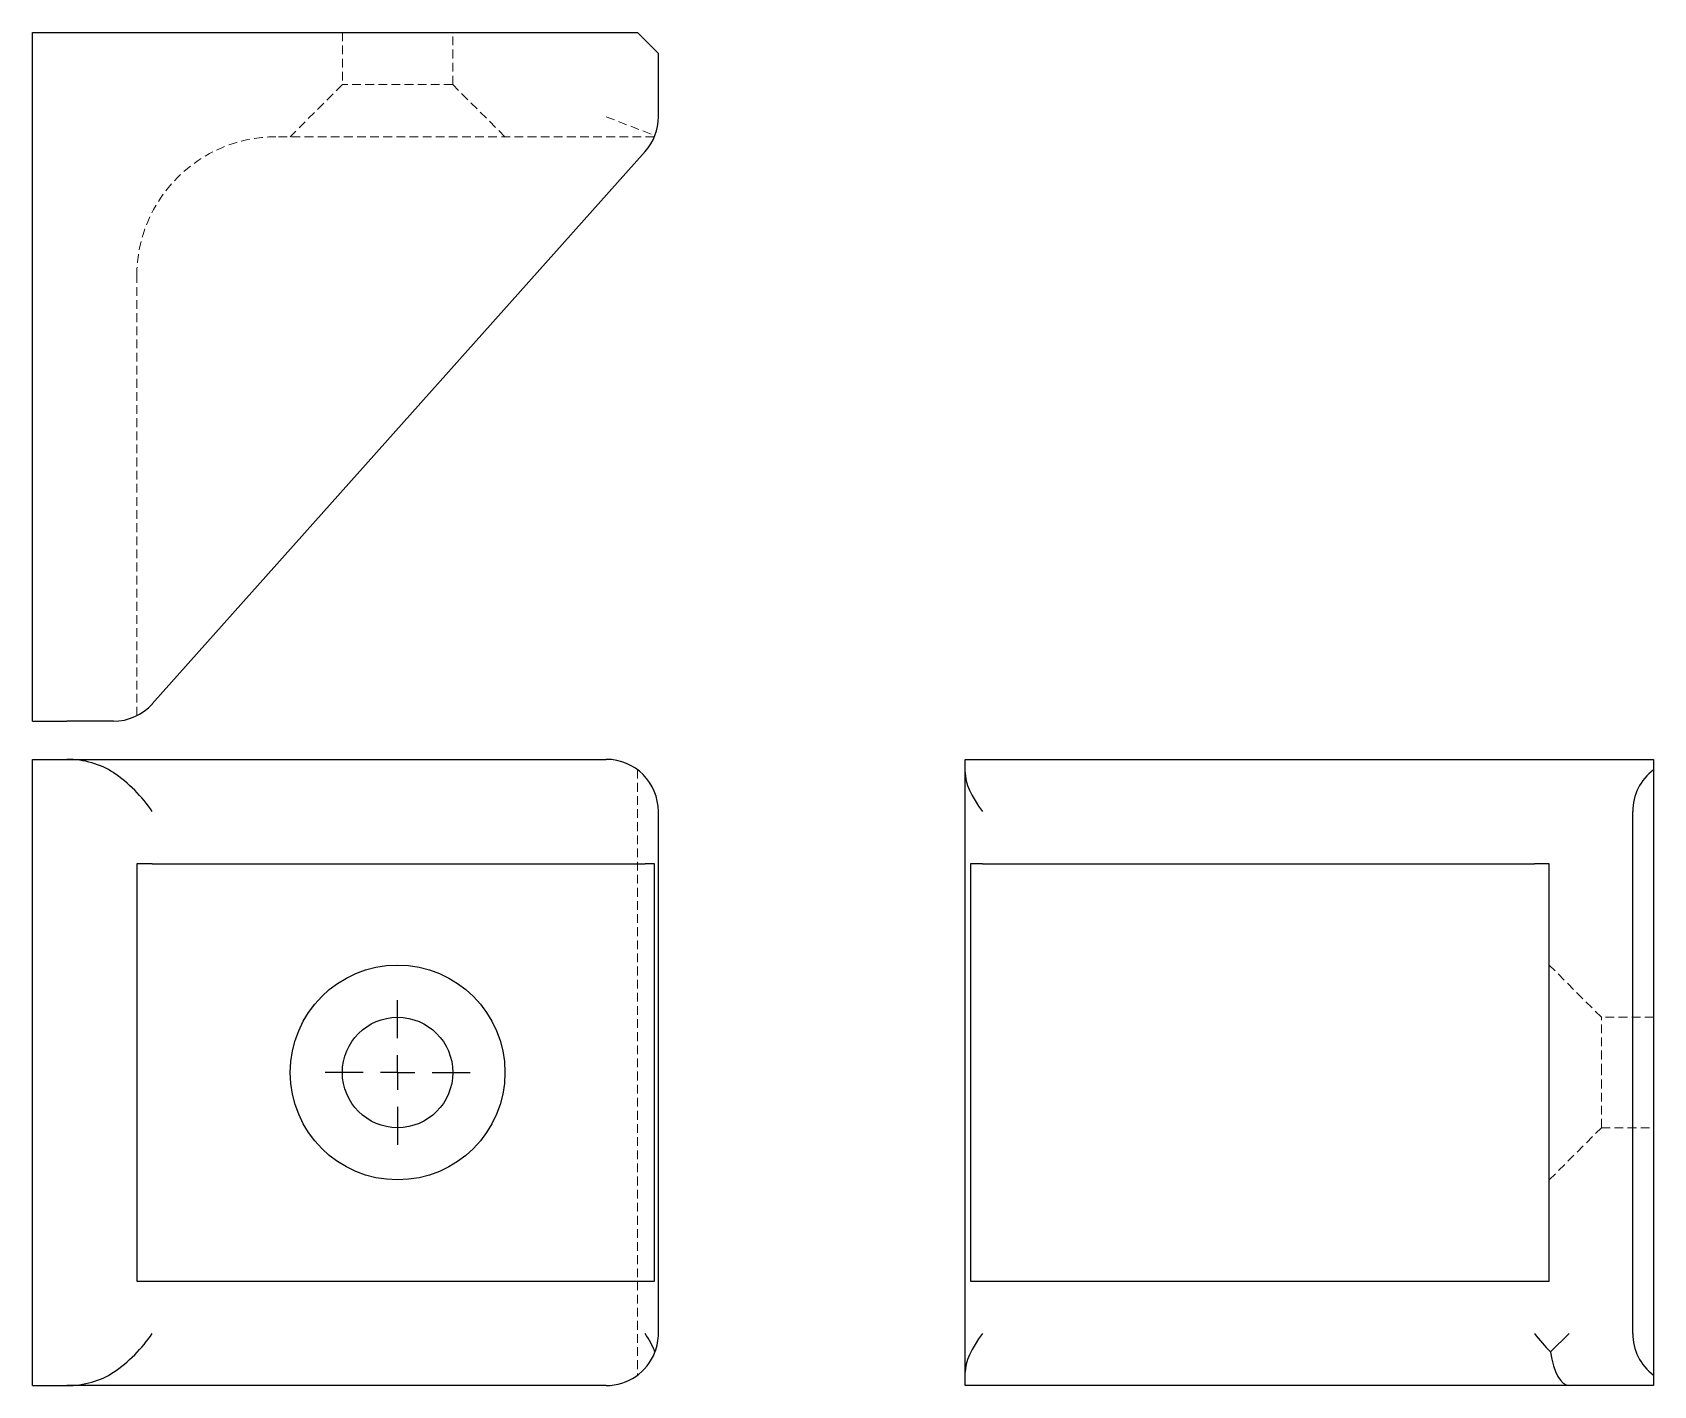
# Model space of a CAD drawing. Header units: millimetres. Extents: x 38 to 273, y 12 to 208.
import ezdxf

# ---------------------------------------------------------------- set-up
doc = ezdxf.new("R2010")
doc.units = ezdxf.units.MM
doc.linetypes.add('HIDDEN', pattern=[1.905, 1.27, -0.635])
doc.layers.add('10', color=7, linetype='Continuous')

# ---------------------------------------------------------------- blocks, each defined once
blk = doc.blocks.new('SW_CENTERMARKSYMBOL_0')
at = {"layer": '10', "color": 0}
for p, q in [((0, 5), (0, 10.52)), ((0, 0), (0, 2.5)), ((-5, 0), (-10.52, 0)), ((0, 0), (-2.5, 0)), ((0, 0), (0, -2.5)), ((0, 0), (2.5, 0)), ((5, 0), (10.52, 0)), ((0, -5), (0, -10.52))]:
    blk.add_line(p, q, dxfattribs=at)

msp = doc.modelspace()

# ---------------------------------------------------------------- linework, layer by layer
at = {"color": 7, "linetype": 'Continuous', "lineweight": 25}
for p, q in [((37.55, 108), (37.55, 208)), ((37.55, 208), (120.88, 208)), ((120.88, 208), (125.42, 208)), ((128.45, 204.97), (125.42, 208)), ((128.45, 204.97), (128.45, 195.74)), ((126.53, 190.69), (54.96, 110.53)), ((37.55, 108), (42.54, 108)), ((49.31, 108), (42.54, 108)), ((37.55, 11.55), (37.55, 102.45)), ((37.55, 102.45), (42.54, 102.45)), ((42.54, 102.45), (120.88, 102.45)), ((173, 100.53), (173, 102.45)), ((173, 102.45), (260.74, 102.45)), ((260.74, 102.45), (273, 102.45)), ((273, 102.45), (273, 100.94)), ((173, 13.47), (173, 100.53)), ((273, 100.94), (273, 13.06)), ((128.45, 94.88), (128.45, 19.12)), ((269.97, 19.12), (269.97, 94.88)), ((52.7, 87.3), (52.7, 26.7)), ((54.96, 87.3), (52.7, 87.3)), ((54.96, 87.3), (126.53, 87.3)), ((127.88, 87.3), (126.53, 87.3)), ((127.88, 26.7), (127.88, 87.3)), ((173.8, 87.3), (173.8, 26.7)), ((175.53, 87.3), (173.8, 87.3)), ((175.53, 87.3), (255.69, 87.3)), ((257.85, 87.3), (255.69, 87.3)), ((257.85, 26.7), (257.85, 87.3)), ((52.7, 26.7), (54.96, 26.7)), ((54.96, 26.7), (126.53, 26.7)), ((126.53, 26.7), (127.88, 26.7)), ((173.8, 26.7), (175.53, 26.7)), ((175.53, 26.7), (255.69, 26.7)), ((255.69, 26.7), (257.85, 26.7)), ((258.04, 16.42), (260.74, 19.12)), ((173, 11.55), (173, 13.47)), ((273, 13.06), (273, 11.55)), ((37.55, 11.55), (42.54, 11.55)), ((120.88, 11.55), (42.54, 11.55)), ((260.74, 11.55), (173, 11.55)), ((273, 11.55), (260.74, 11.55))]:
    msp.add_line(p, q, dxfattribs=at)
at = {"color": 7, "linetype": 'HIDDEN', "lineweight": 18}
for p, q in [((82.56, 208), (82.56, 200.42)), ((98.59, 200.42), (98.59, 208)), ((82.56, 200.42), (74.98, 192.85)), ((98.59, 200.42), (82.56, 200.42)), ((106.17, 192.85), (98.59, 200.42)), ((120.88, 195.74), (127.96, 193.04)), ((127.88, 192.85), (72.9, 192.85)), ((52.7, 108.8), (52.7, 172.65)), ((125.42, 100.94), (125.42, 13.06)), ((265.42, 65.02), (257.85, 72.59)), ((265.42, 57), (265.42, 65.02)), ((273, 65.02), (265.42, 65.02)), ((265.42, 48.98), (265.42, 57)), ((257.85, 41.41), (265.42, 48.98)), ((265.42, 48.98), (273, 48.98))]:
    msp.add_line(p, q, dxfattribs=at)
at = {"color": 7, "linetype": 'Continuous', "lineweight": 25}
for radius in [15.59, 8.02]:
    msp.add_circle((90.58, 57), radius, dxfattribs=at)
for centre, start, end in [((120.88, 195.74), 318.2397, 0), ((49.31, 115.58), 270, 318.2397), ((120.88, 94.88), 0, 90), ((277.55, 94.88), 126.8699, 180), ((120.88, 19.12), 339.1199, 0), ((277.55, 19.12), 180, 233.1301), ((120.88, 19.12), 270, 339.1199)]:
    msp.add_arc(centre, 7.58, start, end, dxfattribs=at)
at = {"color": 7, "linetype": 'HIDDEN', "lineweight": 18}
msp.add_arc((72.9, 172.65), 20.2, 90, 180, dxfattribs=at)
at = {"color": 7, "linetype": 'Continuous', "lineweight": 25}
for centre, major_axis, ratio, start_param, end_param in [((42.54, 94.88), (10.16, 0), 0.745938, 0.841942, 1.570796), ((49.31, 94.88), (6.91, -6.91), 0.447737, 1.149826, 1.991767), ((180.58, 94.88), (7.08, -7.08), 0.381466, 3.50602, 4.347962), ((49.31, 19.12), (6.91, 6.91), 0.447737, 4.291418, 5.13336), ((120.88, 19.12), (6.91, -6.91), 0.447737, 0.785398, 1.149826), ((180.58, 19.12), (7.08, 7.08), 0.381466, 1.935224, 2.777165), ((260.74, 19.12), (7.08, -7.08), 0.381466, 4.347962, 4.712389), ((260.74, 19.12), (0, 7.58), 0.381466, 1.935224, 3.141593), ((42.54, 19.12), (10.16, 0), 0.745938, 4.712389, 5.441244)]:
    msp.add_ellipse(centre, major_axis=major_axis, ratio=ratio, start_param=start_param, end_param=end_param, dxfattribs=at)

# ---------------------------------------------------------------- block references
at = {"layer": '10'}
msp.add_blockref('SW_CENTERMARKSYMBOL_0', (90.58, 57), dxfattribs=at)

doc.saveas('drawing.dxf')
